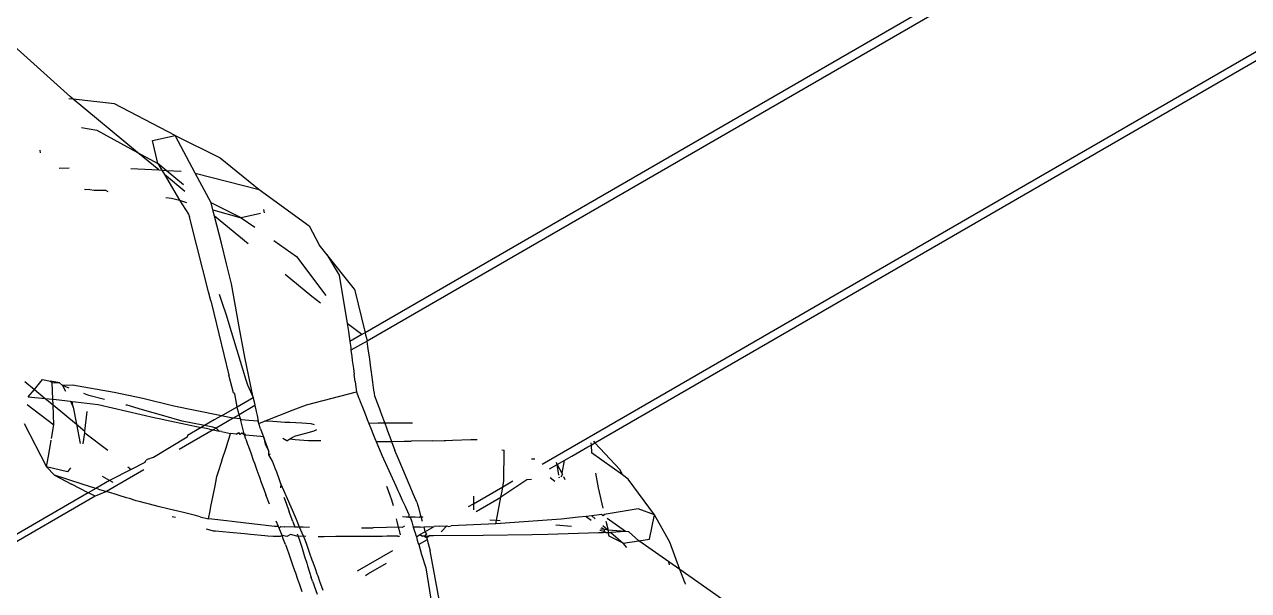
# Model space of a CAD drawing. Header units: inches. Extents: x 3324238 to 135265466, y -1036581 to 20094598.
# Drawn here: x 3354728.804 to 3354729.992, y -519089.694 to -519089.145 of the extents above; entities that cross this region are included whole.
import ezdxf

# ---------------------------------------------------------------- set-up
doc = ezdxf.new("R2010")
doc.units = ezdxf.units.IN
doc.header["$MEASUREMENT"] = 0

msp = doc.modelspace()

# ---------------------------------------------------------------- linework, layer by layer
for p, q in [((3354731.6832, -519087.9725, 0.0027), (3354729.135, -519089.444, 0.0027)), ((3354731.7073, -519087.9675, 0.0027), (3354729.137, -519089.4523, 0.0027)), ((3354729.3068, -519089.5713, 0.0027), (3354731.7642, -519088.1522, 0.0027)), ((3354729.3579, -519089.5507, 0.0027), (3354731.7669, -519088.1596, 0.0027)), ((3354728.8489, -519089.2154, 0.0027), (3354728.7907, -519089.1629, 0.0027)), ((3354728.8516, -519089.2176, 0.0027), (3354728.8474, -519089.2172, 0.0027)), ((3354728.8516, -519089.2176, 0.0027), (3354728.8489, -519089.2154, 0.0027)), ((3354728.8916, -519089.2221, 0.0027), (3354728.8516, -519089.2176, 0.0027)), ((3354728.9141, -519089.2693, 0.0027), (3354728.8516, -519089.2176, 0.0027)), ((3354728.9505, -519089.2526, 0.0027), (3354728.8916, -519089.2221, 0.0027)), ((3354728.8595, -519089.2451, 0.0027), (3354728.8744, -519089.2475, 0.0027)), ((3354728.8744, -519089.2475, 0.0027), (3354728.9141, -519089.2693, 0.0027)), ((3354728.9285, -519089.2576, 0.0027), (3354728.9505, -519089.2526, 0.0027)), ((3354728.9337, -519089.28, 0.0027), (3354728.9285, -519089.2576, 0.0027)), ((3354728.9505, -519089.2526, 0.0027), (3354728.9942, -519089.2743, 0.0027)), ((3354728.9701, -519089.2893, 0.0027), (3354728.9505, -519089.2526, 0.0027)), ((3354728.8199, -519089.2696, 0.0027), (3354728.8195, -519089.2671, 0.0027)), ((3354728.9141, -519089.2693, 0.0027), (3354728.9337, -519089.28, 0.0027)), ((3354728.9346, -519089.2862, 0.0027), (3354728.9141, -519089.2693, 0.0027)), ((3354728.8379, -519089.2844, 0.0027), (3354728.8476, -519089.2842, 0.0027)), ((3354728.9074, -519089.2846, 0.0027), (3354728.9346, -519089.2862, 0.0027)), ((3354728.9418, -519089.2866, 0.0027), (3354728.9337, -519089.28, 0.0027)), ((3354728.9337, -519089.28, 0.0027), (3354728.9375, -519089.2864, 0.0027)), ((3354728.9942, -519089.2743, 0.0027), (3354729.0322, -519089.3052, 0.0027)), ((3354728.9346, -519089.2862, 0.0027), (3354728.9375, -519089.2864, 0.0027)), ((3354728.9375, -519089.2864, 0.0027), (3354728.9418, -519089.2866, 0.0027)), ((3354728.9375, -519089.2864, 0.0027), (3354728.9401, -519089.2907, 0.0027)), ((3354728.9599, -519089.3071, 0.0027), (3354728.9401, -519089.2907, 0.0027)), ((3354728.9401, -519089.2907, 0.0027), (3354728.9548, -519089.3156, 0.0027)), ((3354728.9587, -519089.3005, 0.0027), (3354728.9418, -519089.2866, 0.0027)), ((3354728.9418, -519089.2866, 0.0027), (3354728.9565, -519089.2874, 0.0027)), ((3354728.9701, -519089.2893, 0.0027), (3354729.0322, -519089.3052, 0.0027)), ((3354728.9855, -519089.3179, 0.0027), (3354728.9701, -519089.2893, 0.0027)), ((3354728.8627, -519089.3049, 0.0027), (3354728.8678, -519089.3052, 0.0027)), ((3354728.8678, -519089.3052, 0.0027), (3354728.8635, -519089.3056, 0.0027)), ((3354728.8678, -519089.3052, 0.0027), (3354728.872, -519089.3057, 0.0027)), ((3354728.872, -519089.3057, 0.0027), (3354728.883, -519089.3057, 0.0027)), ((3354728.883, -519089.3057, 0.0027), (3354728.8851, -519089.307, 0.0027)), ((3354729.0322, -519089.3052, 0.0027), (3354729.0807, -519089.3403, 0.0027)), ((3354728.9415, -519089.3129, 0.0027), (3354728.9469, -519089.3134, 0.0027)), ((3354728.9469, -519089.3134, 0.0027), (3354728.9548, -519089.3156, 0.0027)), ((3354728.9548, -519089.3156, 0.0027), (3354728.9617, -519089.3176, 0.0027)), ((3354728.9548, -519089.3156, 0.0027), (3354728.9636, -519089.3289, 0.0027)), ((3354729.0147, -519089.3325, 0.0027), (3354728.9855, -519089.3179, 0.0027)), ((3354728.9872, -519089.3248, 0.0027), (3354728.9855, -519089.3179, 0.0027)), ((3354728.9636, -519089.3289, 0.0027), (3354728.9643, -519089.3317, 0.0027)), ((3354728.9715, -519089.3597, 0.0027), (3354728.9643, -519089.3317, 0.0027)), ((3354728.9872, -519089.3248, 0.0027), (3354729.0147, -519089.3325, 0.0027)), ((3354728.9888, -519089.3309, 0.0027), (3354728.9872, -519089.3248, 0.0027)), ((3354729.0213, -519089.3578, 0.0027), (3354728.9888, -519089.3309, 0.0027)), ((3354728.9954, -519089.3573, 0.0027), (3354728.9888, -519089.3309, 0.0027)), ((3354729.0334, -519089.3284, 0.0027), (3354729.0147, -519089.3325, 0.0027)), ((3354729.0147, -519089.3325, 0.0027), (3354729.0279, -519089.3417, 0.0027)), ((3354729.0364, -519089.3246, 0.0027), (3354729.037, -519089.3276, 0.0027)), ((3354729.0807, -519089.3403, 0.0027), (3354729.0903, -519089.3589, 0.0027)), ((3354729.0464, -519089.3547, 0.0027), (3354729.0682, -519089.37, 0.0027)), ((3354728.983, -519089.4043, 0.0027), (3354728.9715, -519089.3597, 0.0027)), ((3354729.0004, -519089.3772, 0.0027), (3354728.9954, -519089.3573, 0.0027)), ((3354729.0976, -519089.368, 0.0027), (3354729.0903, -519089.3589, 0.0027)), ((3354729.1246, -519089.4017, 0.0027), (3354729.0976, -519089.368, 0.0027)), ((3354729.0976, -519089.368, 0.0027), (3354729.1098, -519089.3881, 0.0027)), ((3354729.0052, -519089.3967, 0.0027), (3354729.0004, -519089.3772, 0.0027)), ((3354729.0682, -519089.37, 0.0027), (3354729.0967, -519089.4078, 0.0027)), ((3354729.0832, -519089.409, 0.0027), (3354729.0573, -519089.3875, 0.0027)), ((3354729.1098, -519089.3881, 0.0027), (3354729.1176, -519089.4351, 0.0027)), ((3354729.0108, -519089.4272, 0.0027), (3354729.0052, -519089.3967, 0.0027)), ((3354729.1246, -519089.4017, 0.0027), (3354729.135, -519089.444, 0.0027)), ((3354728.9853, -519089.4131, 0.0027), (3354728.983, -519089.4043, 0.0027)), ((3354728.9853, -519089.4131, 0.0027), (3354728.9881, -519089.4249, 0.0027)), ((3354728.9933, -519089.4065, 0.0027), (3354728.9963, -519089.4153, 0.0027)), ((3354728.9963, -519089.4153, 0.0027), (3354729.0001, -519089.4267, 0.0027)), ((3354729.0916, -519089.4154, 0.0027), (3354729.0832, -519089.409, 0.0027)), ((3354728.9881, -519089.4249, 0.0027), (3354729.0025, -519089.4852, 0.0027)), ((3354729.0001, -519089.4267, 0.0027), (3354729.0018, -519089.4323, 0.0027)), ((3354729.0128, -519089.4382, 0.0027), (3354729.0108, -519089.4272, 0.0027)), ((3354729.0018, -519089.4323, 0.0027), (3354729.0192, -519089.4898, 0.0027)), ((3354729.0181, -519089.4676, 0.0027), (3354729.0128, -519089.4382, 0.0027)), ((3354729.1317, -519089.4458, 0.0027), (3354729.1176, -519089.4351, 0.0027)), ((3354729.1176, -519089.4351, 0.0027), (3354729.1189, -519089.4429, 0.0027)), ((3354729.1189, -519089.4429, 0.0027), (3354729.1202, -519089.4525, 0.0027)), ((3354729.1317, -519089.4458, 0.0027), (3354729.1202, -519089.4525, 0.0027)), ((3354729.135, -519089.444, 0.0027), (3354729.1317, -519089.4458, 0.0027)), ((3354729.135, -519089.444, 0.0027), (3354729.1354, -519089.446, 0.0027)), ((3354729.1354, -519089.446, 0.0027), (3354729.1362, -519089.4493, 0.0027)), ((3354729.1362, -519089.4493, 0.0027), (3354729.137, -519089.4523, 0.0027)), ((3354729.1202, -519089.4525, 0.0027), (3354729.1204, -519089.4546, 0.0027)), ((3354729.1204, -519089.4546, 0.0027), (3354729.1209, -519089.4582, 0.0027)), ((3354729.1209, -519089.4582, 0.0027), (3354729.1212, -519089.4609, 0.0027)), ((3354729.137, -519089.4523, 0.0027), (3354729.1212, -519089.4609, 0.0027)), ((3354729.1212, -519089.4609, 0.0027), (3354729.1218, -519089.465, 0.0027)), ((3354729.1377, -519089.4575, 0.0027), (3354729.137, -519089.4523, 0.0027)), ((3354729.1383, -519089.4619, 0.0027), (3354729.1377, -519089.4575, 0.0027)), ((3354729.1391, -519089.4674, 0.0027), (3354729.1383, -519089.4619, 0.0027)), ((3354729.022, -519089.4863, 0.0027), (3354729.0181, -519089.4676, 0.0027)), ((3354729.1218, -519089.465, 0.0027), (3354729.122, -519089.4666, 0.0027)), ((3354729.122, -519089.4666, 0.0027), (3354729.1225, -519089.471, 0.0027)), ((3354729.1225, -519089.471, 0.0027), (3354729.1232, -519089.4766, 0.0027)), ((3354729.1394, -519089.4695, 0.0027), (3354729.1391, -519089.4674, 0.0027)), ((3354729.1402, -519089.4755, 0.0027), (3354729.1394, -519089.4695, 0.0027)), ((3354729.1411, -519089.4822, 0.0027), (3354729.1402, -519089.4755, 0.0027)), ((3354729.0071, -519089.5023, 0.0027), (3354729.0025, -519089.4852, 0.0027)), ((3354729.0263, -519089.5067, 0.0027), (3354729.022, -519089.4863, 0.0027)), ((3354729.1232, -519089.4766, 0.0027), (3354729.1235, -519089.4787, 0.0027)), ((3354729.1235, -519089.4787, 0.0027), (3354729.1243, -519089.4846, 0.0027)), ((3354729.1251, -519089.4914, 0.0027), (3354729.1243, -519089.4846, 0.0027)), ((3354729.1415, -519089.4848, 0.0027), (3354729.1411, -519089.4822, 0.0027)), ((3354729.1424, -519089.492, 0.0027), (3354729.1415, -519089.4848, 0.0027)), ((3354728.8047, -519089.4914, 0.0027), (3354728.8139, -519089.499, 0.0027)), ((3354728.808, -519089.506, 0.0027), (3354728.8139, -519089.499, 0.0027)), ((3354728.8139, -519089.499, 0.0027), (3354728.8218, -519089.4895, 0.0027)), ((3354728.8139, -519089.499, 0.0027), (3354728.8245, -519089.5077, 0.0027)), ((3354728.8218, -519089.4895, 0.0027), (3354728.8295, -519089.4909, 0.0027)), ((3354728.8384, -519089.4925, 0.0027), (3354728.8295, -519089.4909, 0.0027)), ((3354728.8295, -519089.4909, 0.0027), (3354728.8313, -519089.4924, 0.0027)), ((3354728.8313, -519089.4924, 0.0027), (3354728.8384, -519089.4925, 0.0027)), ((3354728.8319, -519089.5085, 0.0027), (3354728.8313, -519089.4924, 0.0027)), ((3354728.8413, -519089.4951, 0.0027), (3354728.8384, -519089.4925, 0.0027)), ((3354728.8509, -519089.4948, 0.0027), (3354728.8413, -519089.4951, 0.0027)), ((3354728.8413, -519089.4951, 0.0027), (3354728.8442, -519089.5007, 0.0027)), ((3354728.8476, -519089.4976, 0.0027), (3354728.8413, -519089.4951, 0.0027)), ((3354728.8915, -519089.5019, 0.0027), (3354728.8509, -519089.4948, 0.0027)), ((3354729.0192, -519089.4898, 0.0027), (3354729.0206, -519089.4945, 0.0027)), ((3354729.0206, -519089.4945, 0.0027), (3354729.0263, -519089.5067, 0.0027)), ((3354729.1251, -519089.4914, 0.0027), (3354729.1255, -519089.4941, 0.0027)), ((3354729.1255, -519089.4941, 0.0027), (3354729.1264, -519089.5013, 0.0027)), ((3354729.1435, -519089.4997, 0.0027), (3354729.1424, -519089.492, 0.0027)), ((3354728.808, -519089.506, 0.0027), (3354728.8245, -519089.5077, 0.0027)), ((3354728.8245, -519089.5077, 0.0027), (3354728.8321, -519089.514, 0.0027)), ((3354728.8245, -519089.5077, 0.0027), (3354728.8319, -519089.5085, 0.0027)), ((3354728.8319, -519089.5085, 0.0027), (3354728.8349, -519089.5088, 0.0027)), ((3354728.8321, -519089.514, 0.0027), (3354728.8319, -519089.5085, 0.0027)), ((3354728.8349, -519089.5088, 0.0027), (3354728.8489, -519089.5104, 0.0027)), ((3354728.8489, -519089.5104, 0.0027), (3354728.8517, -519089.5163, 0.0027)), ((3354728.8489, -519089.5104, 0.0027), (3354728.8507, -519089.5106, 0.0027)), ((3354728.8517, -519089.5163, 0.0027), (3354728.8507, -519089.5106, 0.0027)), ((3354728.8507, -519089.5106, 0.0027), (3354728.8537, -519089.511, 0.0027)), ((3354728.8537, -519089.511, 0.0027), (3354728.8759, -519089.5135, 0.0027)), ((3354728.8666, -519089.5048, 0.0027), (3354728.8618, -519089.503, 0.0027)), ((3354728.8821, -519089.5088, 0.0027), (3354728.8666, -519089.5048, 0.0027)), ((3354728.9193, -519089.5079, 0.0027), (3354728.8915, -519089.5019, 0.0027)), ((3354728.9493, -519089.5153, 0.0027), (3354728.9193, -519089.5079, 0.0027)), ((3354729.0084, -519089.5034, 0.0027), (3354729.0071, -519089.5023, 0.0027)), ((3354729.0107, -519089.5157, 0.0027), (3354729.0084, -519089.5034, 0.0027)), ((3354729.0107, -519089.5157, 0.0027), (3354729.0263, -519089.5067, 0.0027)), ((3354729.0263, -519089.5067, 0.0027), (3354729.0267, -519089.5087, 0.0027)), ((3354729.0267, -519089.5087, 0.0027), (3354729.0274, -519089.5122, 0.0027)), ((3354729.0781, -519089.5138, 0.0027), (3354729.1264, -519089.5013, 0.0027)), ((3354729.1264, -519089.5013, 0.0027), (3354729.1284, -519089.5067, 0.0027)), ((3354729.1284, -519089.5067, 0.0027), (3354729.129, -519089.5081, 0.0027)), ((3354729.129, -519089.5081, 0.0027), (3354729.13, -519089.5108, 0.0027)), ((3354729.13, -519089.5108, 0.0027), (3354729.1329, -519089.5179, 0.0027)), ((3354729.1439, -519089.5027, 0.0027), (3354729.1435, -519089.4997, 0.0027)), ((3354729.1444, -519089.5059, 0.0027), (3354729.1439, -519089.5027, 0.0027)), ((3354729.1444, -519089.5059, 0.0027), (3354729.146, -519089.5103, 0.0027)), ((3354729.146, -519089.5103, 0.0027), (3354729.1488, -519089.5177, 0.0027)), ((3354728.8068, -519089.5136, 0.0027), (3354728.8328, -519089.5334, 0.0027)), ((3354728.8328, -519089.5334, 0.0027), (3354728.8321, -519089.514, 0.0027)), ((3354728.8321, -519089.514, 0.0027), (3354728.8548, -519089.5328, 0.0027)), ((3354728.8517, -519089.5163, 0.0027), (3354728.8548, -519089.5328, 0.0027)), ((3354728.8517, -519089.5163, 0.0027), (3354728.8548, -519089.5328, 0.0027)), ((3354728.863, -519089.5395, 0.0027), (3354728.8652, -519089.5205, 0.0027)), ((3354728.8759, -519089.5135, 0.0027), (3354728.9316, -519089.5265, 0.0027)), ((3354728.9039, -519089.5144, 0.0027), (3354728.9027, -519089.5141, 0.0027)), ((3354728.919, -519089.5187, 0.0027), (3354728.9039, -519089.5144, 0.0027)), ((3354728.9394, -519089.5245, 0.0027), (3354728.919, -519089.5187, 0.0027)), ((3354728.9922, -519089.5239, 0.0027), (3354728.9493, -519089.5153, 0.0027)), ((3354728.9955, -519089.5245, 0.0027), (3354729.0107, -519089.5157, 0.0027)), ((3354729.0112, -519089.5177, 0.0027), (3354729.0107, -519089.5157, 0.0027)), ((3354729.0121, -519089.5211, 0.0027), (3354729.0112, -519089.5177, 0.0027)), ((3354729.0127, -519089.5235, 0.0027), (3354729.0121, -519089.5211, 0.0027)), ((3354729.028, -519089.5147, 0.0027), (3354729.0127, -519089.5235, 0.0027)), ((3354729.0274, -519089.5122, 0.0027), (3354729.028, -519089.5147, 0.0027)), ((3354729.028, -519089.5147, 0.0027), (3354729.0288, -519089.5188, 0.0027)), ((3354729.0288, -519089.5188, 0.0027), (3354729.0292, -519089.5204, 0.0027)), ((3354729.0292, -519089.5204, 0.0027), (3354729.03, -519089.5244, 0.0027)), ((3354729.0371, -519089.5297, 0.0027), (3354729.065, -519089.5189, 0.0027)), ((3354729.065, -519089.5189, 0.0027), (3354729.0781, -519089.5138, 0.0027)), ((3354729.1329, -519089.5179, 0.0027), (3354729.1358, -519089.5252, 0.0027)), ((3354729.1488, -519089.5177, 0.0027), (3354729.1499, -519089.5206, 0.0027)), ((3354729.1499, -519089.5206, 0.0027), (3354729.1528, -519089.5285, 0.0027)), ((3354728.8039, -519089.5319, 0.0027), (3354728.8257, -519089.5741, 0.0027)), ((3354728.8305, -519089.5466, 0.0027), (3354728.8328, -519089.5334, 0.0027)), ((3354728.8548, -519089.5328, 0.0027), (3354728.8582, -519089.5513, 0.0027)), ((3354728.8548, -519089.5328, 0.0027), (3354728.863, -519089.5395, 0.0027)), ((3354728.9316, -519089.5265, 0.0027), (3354728.9351, -519089.5273, 0.0027)), ((3354728.9351, -519089.5273, 0.0027), (3354728.9453, -519089.5294, 0.0027)), ((3354728.9573, -519089.5296, 0.0027), (3354728.9394, -519089.5245, 0.0027)), ((3354728.9453, -519089.5294, 0.0027), (3354728.9759, -519089.5358, 0.0027)), ((3354728.979, -519089.534, 0.0027), (3354728.9573, -519089.5296, 0.0027)), ((3354728.979, -519089.534, 0.0027), (3354728.9759, -519089.5358, 0.0027)), ((3354728.9885, -519089.5286, 0.0027), (3354728.979, -519089.534, 0.0027)), ((3354728.987, -519089.5357, 0.0027), (3354728.979, -519089.534, 0.0027)), ((3354728.9955, -519089.5245, 0.0027), (3354728.9885, -519089.5286, 0.0027)), ((3354729.007, -519089.5268, 0.0027), (3354728.9905, -519089.5364, 0.0027)), ((3354728.9955, -519089.5245, 0.0027), (3354728.9922, -519089.5239, 0.0027)), ((3354728.9984, -519089.5251, 0.0027), (3354728.9955, -519089.5245, 0.0027)), ((3354729.0034, -519089.5261, 0.0027), (3354728.9984, -519089.5251, 0.0027)), ((3354729.007, -519089.5268, 0.0027), (3354729.0034, -519089.5261, 0.0027)), ((3354729.0127, -519089.5235, 0.0027), (3354729.007, -519089.5268, 0.0027)), ((3354729.0138, -519089.5275, 0.0027), (3354729.007, -519089.5268, 0.0027)), ((3354729.0138, -519089.5275, 0.0027), (3354729.0127, -519089.5235, 0.0027)), ((3354729.015, -519089.5285, 0.0027), (3354729.0138, -519089.5275, 0.0027)), ((3354729.0142, -519089.529, 0.0027), (3354729.0138, -519089.5275, 0.0027)), ((3354729.0153, -519089.533, 0.0027), (3354729.0142, -519089.529, 0.0027)), ((3354729.0219, -519089.5291, 0.0027), (3354729.015, -519089.5285, 0.0027)), ((3354729.0167, -519089.5383, 0.0027), (3354729.0153, -519089.533, 0.0027)), ((3354729.0312, -519089.5299, 0.0027), (3354729.0219, -519089.5291, 0.0027)), ((3354729.03, -519089.5244, 0.0027), (3354729.0312, -519089.5299, 0.0027)), ((3354729.0316, -519089.5319, 0.0027), (3354729.0312, -519089.5299, 0.0027)), ((3354729.0316, -519089.5319, 0.0027), (3354729.0371, -519089.5297, 0.0027)), ((3354729.0335, -519089.5371, 0.0027), (3354729.0316, -519089.5319, 0.0027)), ((3354729.0454, -519089.5302, 0.0027), (3354729.0371, -519089.5297, 0.0027)), ((3354729.0571, -519089.5309, 0.0027), (3354729.0454, -519089.5302, 0.0027)), ((3354729.0617, -519089.5312, 0.0027), (3354729.0571, -519089.5309, 0.0027)), ((3354729.0734, -519089.5318, 0.0027), (3354729.0617, -519089.5312, 0.0027)), ((3354729.0825, -519089.5324, 0.0027), (3354729.0734, -519089.5318, 0.0027)), ((3354729.0858, -519089.5332, 0.0027), (3354729.0825, -519089.5324, 0.0027)), ((3354729.1358, -519089.5252, 0.0027), (3354729.137, -519089.5281, 0.0027)), ((3354729.137, -519089.5281, 0.0027), (3354729.1385, -519089.5319, 0.0027)), ((3354729.1471, -519089.5318, 0.0027), (3354729.1385, -519089.5319, 0.0027)), ((3354729.1385, -519089.5319, 0.0027), (3354729.1401, -519089.5358, 0.0027)), ((3354729.1482, -519089.5318, 0.0027), (3354729.1471, -519089.5318, 0.0027)), ((3354729.154, -519089.5317, 0.0027), (3354729.1482, -519089.5318, 0.0027)), ((3354729.1528, -519089.5285, 0.0027), (3354729.154, -519089.5317, 0.0027)), ((3354729.1635, -519089.5317, 0.0027), (3354729.154, -519089.5317, 0.0027)), ((3354729.154, -519089.5317, 0.0027), (3354729.1557, -519089.5362, 0.0027)), ((3354729.1699, -519089.5316, 0.0027), (3354729.1635, -519089.5317, 0.0027)), ((3354729.1809, -519089.5316, 0.0027), (3354729.1699, -519089.5316, 0.0027)), ((3354728.8614, -519089.5518, 0.0027), (3354728.8628, -519089.5412, 0.0027)), ((3354728.8628, -519089.5412, 0.0027), (3354728.863, -519089.5395, 0.0027)), ((3354728.8628, -519089.5412, 0.0027), (3354728.8853, -519089.5579, 0.0027)), ((3354728.9621, -519089.5452, 0.0027), (3354728.9294, -519089.5649, 0.0027)), ((3354728.9874, -519089.5382, 0.0027), (3354728.9544, -519089.5572, 0.0027)), ((3354728.9625, -519089.5436, 0.0027), (3354728.9621, -519089.5452, 0.0027)), ((3354728.9759, -519089.5358, 0.0027), (3354728.9625, -519089.5436, 0.0027)), ((3354728.9839, -519089.5374, 0.0027), (3354728.9759, -519089.5358, 0.0027)), ((3354728.9839, -519089.5374, 0.0027), (3354728.9874, -519089.5382, 0.0027)), ((3354728.9905, -519089.5364, 0.0027), (3354728.987, -519089.5357, 0.0027)), ((3354728.9905, -519089.5364, 0.0027), (3354728.9874, -519089.5382, 0.0027)), ((3354728.9874, -519089.5382, 0.0027), (3354728.9933, -519089.5394, 0.0027)), ((3354728.9933, -519089.5394, 0.0027), (3354728.9905, -519089.5364, 0.0027)), ((3354728.9955, -519089.5399, 0.0027), (3354728.9933, -519089.5394, 0.0027)), ((3354728.9955, -519089.5399, 0.0027), (3354729.0012, -519089.5411, 0.0027)), ((3354729.0012, -519089.5411, 0.0027), (3354729.0043, -519089.5417, 0.0027)), ((3354729.0019, -519089.5493, 0.0027), (3354729.0029, -519089.5463, 0.0027)), ((3354729.0029, -519089.5463, 0.0027), (3354729.0043, -519089.5417, 0.0027)), ((3354729.0099, -519089.5422, 0.0027), (3354729.0043, -519089.5417, 0.0027)), ((3354729.0099, -519089.5422, 0.0027), (3354729.0124, -519089.5408, 0.0027)), ((3354729.0135, -519089.5426, 0.0027), (3354729.0124, -519089.5408, 0.0027)), ((3354729.0154, -519089.5415, 0.0027), (3354729.0135, -519089.5426, 0.0027)), ((3354729.0179, -519089.543, 0.0027), (3354729.0154, -519089.5415, 0.0027)), ((3354729.0176, -519089.5419, 0.0027), (3354729.0167, -519089.5383, 0.0027)), ((3354729.0179, -519089.543, 0.0027), (3354729.0176, -519089.5419, 0.0027)), ((3354729.0189, -519089.5422, 0.0027), (3354729.0179, -519089.543, 0.0027)), ((3354729.0179, -519089.543, 0.0027), (3354729.0225, -519089.5434, 0.0027)), ((3354729.0191, -519089.5472, 0.0027), (3354729.0179, -519089.543, 0.0027)), ((3354729.0225, -519089.5434, 0.0027), (3354729.0338, -519089.5444, 0.0027)), ((3354729.0335, -519089.5371, 0.0027), (3354729.0358, -519089.5433, 0.0027)), ((3354729.0338, -519089.5444, 0.0027), (3354729.0363, -519089.5447, 0.0027)), ((3354729.0358, -519089.5433, 0.0027), (3354729.0363, -519089.5447, 0.0027)), ((3354729.0363, -519089.5447, 0.0027), (3354729.0367, -519089.5457, 0.0027)), ((3354729.0367, -519089.5457, 0.0027), (3354729.0379, -519089.5522, 0.0027)), ((3354729.0389, -519089.5518, 0.0027), (3354729.0367, -519089.5457, 0.0027)), ((3354729.0589, -519089.5488, 0.0027), (3354729.0551, -519089.5464, 0.0027)), ((3354729.0619, -519089.547, 0.0027), (3354729.0661, -519089.5446, 0.0027)), ((3354729.0769, -519089.5417, 0.0027), (3354729.0661, -519089.5446, 0.0027)), ((3354729.0853, -519089.5394, 0.0027), (3354729.0769, -519089.5417, 0.0027)), ((3354729.0878, -519089.5383, 0.0027), (3354729.0853, -519089.5394, 0.0027)), ((3354729.1401, -519089.5358, 0.0027), (3354729.1432, -519089.5434, 0.0027)), ((3354729.1432, -519089.5434, 0.0027), (3354729.1444, -519089.5465, 0.0027)), ((3354729.1444, -519089.5465, 0.0027), (3354729.1457, -519089.5496, 0.0027)), ((3354729.1557, -519089.5362, 0.0027), (3354729.1568, -519089.5392, 0.0027)), ((3354729.1568, -519089.5392, 0.0027), (3354729.1598, -519089.5474, 0.0027)), ((3354728.8282, -519089.56, 0.0027), (3354728.8302, -519089.5483, 0.0027)), ((3354728.9966, -519089.566, 0.0027), (3354728.9996, -519089.5566, 0.0027)), ((3354728.9996, -519089.5566, 0.0027), (3354729.0019, -519089.5493, 0.0027)), ((3354729.0191, -519089.5472, 0.0027), (3354729.0208, -519089.552, 0.0027)), ((3354729.0208, -519089.552, 0.0027), (3354729.0217, -519089.5544, 0.0027)), ((3354729.0217, -519089.5544, 0.0027), (3354729.0239, -519089.5605, 0.0027)), ((3354729.0389, -519089.5518, 0.0027), (3354729.0379, -519089.5522, 0.0027)), ((3354729.0379, -519089.5522, 0.0027), (3354729.0416, -519089.5588, 0.0027)), ((3354729.0416, -519089.5588, 0.0027), (3354729.0389, -519089.5518, 0.0027)), ((3354729.0589, -519089.5488, 0.0027), (3354729.0619, -519089.547, 0.0027)), ((3354729.0619, -519089.547, 0.0027), (3354729.0669, -519089.5475, 0.0027)), ((3354729.0669, -519089.5475, 0.0027), (3354729.0753, -519089.5483, 0.0027)), ((3354729.0753, -519089.5483, 0.0027), (3354729.0801, -519089.5484, 0.0027)), ((3354729.0801, -519089.5484, 0.0027), (3354729.0918, -519089.5486, 0.0027)), ((3354729.1457, -519089.5496, 0.0027), (3354729.1562, -519089.5495, 0.0027)), ((3354729.1457, -519089.5496, 0.0027), (3354729.151, -519089.5628, 0.0027)), ((3354729.1562, -519089.5495, 0.0027), (3354729.1606, -519089.5494, 0.0027)), ((3354729.1598, -519089.5474, 0.0027), (3354729.1606, -519089.5494, 0.0027)), ((3354729.1606, -519089.5494, 0.0027), (3354729.1729, -519089.5492, 0.0027)), ((3354729.1606, -519089.5494, 0.0027), (3354729.1639, -519089.5581, 0.0027)), ((3354729.167, -519089.5656, 0.0027), (3354729.1639, -519089.5581, 0.0027)), ((3354729.1729, -519089.5492, 0.0027), (3354729.1795, -519089.5491, 0.0027)), ((3354729.2005, -519089.5487, 0.0027), (3354729.1795, -519089.5491, 0.0027)), ((3354729.2005, -519089.5487, 0.0027), (3354729.2116, -519089.5486, 0.0027)), ((3354729.2116, -519089.5486, 0.0027), (3354729.2131, -519089.5485, 0.0027)), ((3354729.2131, -519089.5485, 0.0027), (3354729.2196, -519089.5483, 0.0027)), ((3354729.2196, -519089.5483, 0.0027), (3354729.2375, -519089.5476, 0.0027)), ((3354729.2375, -519089.5476, 0.0027), (3354729.2438, -519089.5474, 0.0027)), ((3354729.2677, -519089.5576, 0.0027), (3354729.2698, -519089.5579, 0.0027)), ((3354729.2696, -519089.588, 0.0027), (3354729.2698, -519089.5579, 0.0027)), ((3354729.3356, -519089.5636, 0.0027), (3354729.3512, -519089.5546, 0.0027)), ((3354729.3512, -519089.5546, 0.0027), (3354729.3542, -519089.5529, 0.0027)), ((3354729.3541, -519089.5507, 0.0027), (3354729.3542, -519089.5529, 0.0027)), ((3354729.3542, -519089.5529, 0.0027), (3354729.3579, -519089.5507, 0.0027)), ((3354729.3542, -519089.5529, 0.0027), (3354729.3545, -519089.5604, 0.0027)), ((3354729.3565, -519089.5493, 0.0027), (3354729.3579, -519089.5507, 0.0027)), ((3354729.3579, -519089.5507, 0.0027), (3354729.3824, -519089.5768, 0.0027)), ((3354728.8257, -519089.5741, 0.0027), (3354728.8282, -519089.56, 0.0027)), ((3354728.9211, -519089.5697, 0.0027), (3354728.9078, -519089.5765, 0.0027)), ((3354728.9211, -519089.5697, 0.0027), (3354728.9225, -519089.5676, 0.0027)), ((3354728.9246, -519089.5664, 0.0027), (3354728.9225, -519089.5676, 0.0027)), ((3354728.9246, -519089.5664, 0.0027), (3354728.926, -519089.566, 0.0027)), ((3354728.9294, -519089.5649, 0.0027), (3354728.926, -519089.566, 0.0027)), ((3354728.9926, -519089.5785, 0.0027), (3354728.9955, -519089.5696, 0.0027)), ((3354728.9955, -519089.5696, 0.0027), (3354728.9966, -519089.566, 0.0027)), ((3354729.0239, -519089.5605, 0.0027), (3354729.0264, -519089.5676, 0.0027)), ((3354729.0264, -519089.5676, 0.0027), (3354729.0274, -519089.5704, 0.0027)), ((3354729.0274, -519089.5704, 0.0027), (3354729.0299, -519089.5773, 0.0027)), ((3354729.0414, -519089.5623, 0.0027), (3354729.0416, -519089.5588, 0.0027)), ((3354729.0426, -519089.5616, 0.0027), (3354729.0414, -519089.5623, 0.0027)), ((3354729.0451, -519089.5685, 0.0027), (3354729.0414, -519089.5623, 0.0027)), ((3354729.048, -519089.5762, 0.0027), (3354729.0451, -519089.5685, 0.0027)), ((3354729.151, -519089.5628, 0.0027), (3354729.1647, -519089.5926, 0.0027)), ((3354729.1788, -519089.5932, 0.0027), (3354729.167, -519089.5656, 0.0027)), ((3354729.2964, -519089.5664, 0.0027), (3354729.2995, -519089.5664, 0.0027)), ((3354729.3212, -519089.5719, 0.0027), (3354729.3208, -519089.5699, 0.0027)), ((3354729.3212, -519089.5719, 0.0027), (3354729.3281, -519089.5679, 0.0027)), ((3354729.3281, -519089.5679, 0.0027), (3354729.3259, -519089.5802, 0.0027)), ((3354729.3281, -519089.5679, 0.0027), (3354729.3356, -519089.5636, 0.0027)), ((3354729.3847, -519089.5819, 0.0027), (3354729.3545, -519089.5604, 0.0027)), ((3354728.846, -519089.5789, 0.0027), (3354728.8257, -519089.5741, 0.0027)), ((3354728.8334, -519089.582, 0.0027), (3354728.8257, -519089.5741, 0.0027)), ((3354728.8604, -519089.5908, 0.0027), (3354728.8334, -519089.582, 0.0027)), ((3354728.8334, -519089.582, 0.0027), (3354728.8499, -519089.5908, 0.0027)), ((3354728.8491, -519089.575, 0.0027), (3354728.846, -519089.5789, 0.0027)), ((3354728.92, -519089.5771, 0.0027), (3354728.8838, -519089.598, 0.0027)), ((3354728.9078, -519089.5765, 0.0027), (3354728.8869, -519089.5872, 0.0027)), ((3354728.9046, -519089.5739, 0.0027), (3354728.9078, -519089.5765, 0.0027)), ((3354728.9911, -519089.5833, 0.0027), (3354728.9926, -519089.5785, 0.0027)), ((3354729.0299, -519089.5773, 0.0027), (3354729.0328, -519089.5851, 0.0027)), ((3354729.0491, -519089.5792, 0.0027), (3354729.048, -519089.5762, 0.0027)), ((3354729.0519, -519089.5867, 0.0027), (3354729.0491, -519089.5792, 0.0027)), ((3354729.314, -519089.5761, 0.0027), (3354729.3212, -519089.5719, 0.0027)), ((3354729.323, -519089.5822, 0.0027), (3354729.3212, -519089.5719, 0.0027)), ((3354729.3212, -519089.5719, 0.0027), (3354729.3259, -519089.5802, 0.0027)), ((3354729.3253, -519089.5838, 0.0027), (3354729.3265, -519089.5814, 0.0027)), ((3354729.3259, -519089.5802, 0.0027), (3354729.3265, -519089.5814, 0.0027)), ((3354729.3584, -519089.5801, 0.0027), (3354729.3612, -519089.5945, 0.0027)), ((3354729.3847, -519089.5819, 0.0027), (3354729.3824, -519089.5768, 0.0027)), ((3354729.3903, -519089.5859, 0.0027), (3354729.3847, -519089.5819, 0.0027)), ((3354728.8662, -519089.5992, 0.0027), (3354728.8499, -519089.5908, 0.0027)), ((3354728.8737, -519089.5949, 0.0027), (3354728.8604, -519089.5908, 0.0027)), ((3354728.8869, -519089.5872, 0.0027), (3354728.8737, -519089.5949, 0.0027)), ((3354728.8869, -519089.5872, 0.0027), (3354728.88, -519089.5833, 0.0027)), ((3354728.8903, -519089.5891, 0.0027), (3354728.8869, -519089.5872, 0.0027)), ((3354728.9874, -519089.6019, 0.0027), (3354728.9893, -519089.5926, 0.0027)), ((3354728.9893, -519089.5926, 0.0027), (3354728.99, -519089.5888, 0.0027)), ((3354728.99, -519089.5888, 0.0027), (3354728.9911, -519089.5833, 0.0027)), ((3354729.0328, -519089.5851, 0.0027), (3354729.0338, -519089.5881, 0.0027)), ((3354729.0338, -519089.5881, 0.0027), (3354729.0366, -519089.5956, 0.0027)), ((3354729.0532, -519089.5904, 0.0027), (3354729.0519, -519089.5867, 0.0027)), ((3354729.0532, -519089.5904, 0.0027), (3354729.0528, -519089.5943, 0.0027)), ((3354729.0548, -519089.594, 0.0027), (3354729.0532, -519089.5904, 0.0027)), ((3354729.0574, -519089.6, 0.0027), (3354729.0548, -519089.594, 0.0027)), ((3354729.1556, -519089.5927, 0.0027), (3354729.1563, -519089.5945, 0.0027)), ((3354729.1647, -519089.5926, 0.0027), (3354729.1666, -519089.5969, 0.0027)), ((3354729.1817, -519089.6001, 0.0027), (3354729.1788, -519089.5932, 0.0027)), ((3354729.2401, -519089.6098, 0.0027), (3354729.2686, -519089.5933, 0.0027)), ((3354729.292, -519089.5865, 0.0027), (3354729.2667, -519089.6034, 0.0027)), ((3354729.2678, -519089.5976, 0.0027), (3354729.2686, -519089.5933, 0.0027)), ((3354729.2686, -519089.5933, 0.0027), (3354729.2784, -519089.5877, 0.0027)), ((3354729.2686, -519089.5933, 0.0027), (3354729.2696, -519089.588, 0.0027)), ((3354729.2965, -519089.5862, 0.0027), (3354729.292, -519089.5865, 0.0027)), ((3354729.3192, -519089.5882, 0.0027), (3354729.3145, -519089.5847, 0.0027)), ((3354729.3235, -519089.5851, 0.0027), (3354729.3233, -519089.5839, 0.0027)), ((3354729.3275, -519089.5835, 0.0027), (3354729.3288, -519089.5864, 0.0027)), ((3354729.4159, -519089.6205, 0.0027), (3354729.3903, -519089.5859, 0.0027)), ((3354728.8662, -519089.5992, 0.0027), (3354726.8405, -519090.7689, 0.0027)), ((3354728.8729, -519089.6026, 0.0027), (3354726.8476, -519090.7738, 0.0027)), ((3354728.8737, -519089.5949, 0.0027), (3354728.8662, -519089.5992, 0.0027)), ((3354728.8683, -519089.6002, 0.0027), (3354728.8662, -519089.5992, 0.0027)), ((3354728.8729, -519089.6026, 0.0027), (3354728.8683, -519089.6002, 0.0027)), ((3354728.8838, -519089.598, 0.0027), (3354728.8729, -519089.6026, 0.0027)), ((3354728.8762, -519089.5957, 0.0027), (3354728.8737, -519089.5949, 0.0027)), ((3354728.8762, -519089.5957, 0.0027), (3354728.8838, -519089.598, 0.0027)), ((3354728.8892, -519089.5997, 0.0027), (3354728.8838, -519089.598, 0.0027)), ((3354728.8913, -519089.6003, 0.0027), (3354728.8892, -519089.5997, 0.0027)), ((3354728.8961, -519089.6018, 0.0027), (3354728.8913, -519089.6003, 0.0027)), ((3354728.9033, -519089.604, 0.0027), (3354728.8961, -519089.6018, 0.0027)), ((3354728.9061, -519089.6049, 0.0027), (3354728.9033, -519089.604, 0.0027)), ((3354728.9126, -519089.6069, 0.0027), (3354728.9061, -519089.6049, 0.0027)), ((3354728.9853, -519089.6126, 0.0027), (3354728.9874, -519089.6019, 0.0027)), ((3354729.0366, -519089.5956, 0.0027), (3354729.0385, -519089.6011, 0.0027)), ((3354729.0422, -519089.6102, 0.0027), (3354729.0385, -519089.6011, 0.0027)), ((3354729.0561, -519089.6036, 0.0027), (3354729.0572, -519089.6066, 0.0027)), ((3354729.0596, -519089.6052, 0.0027), (3354729.0574, -519089.6, 0.0027)), ((3354729.063, -519089.613, 0.0027), (3354729.0596, -519089.6052, 0.0027)), ((3354729.1563, -519089.5945, 0.0027), (3354729.1588, -519089.6014, 0.0027)), ((3354729.1588, -519089.6014, 0.0027), (3354729.1604, -519089.6059, 0.0027)), ((3354729.1604, -519089.6059, 0.0027), (3354729.1623, -519089.6114, 0.0027)), ((3354729.1666, -519089.5969, 0.0027), (3354729.1679, -519089.5995, 0.0027)), ((3354729.1679, -519089.5995, 0.0027), (3354729.171, -519089.6063, 0.0027)), ((3354729.1842, -519089.606, 0.0027), (3354729.1817, -519089.6001, 0.0027)), ((3354729.1852, -519089.6082, 0.0027), (3354729.1842, -519089.606, 0.0027)), ((3354729.2402, -519089.6051, 0.0027), (3354729.2401, -519089.6098, 0.0027)), ((3354729.2402, -519089.6026, 0.0027), (3354729.2402, -519089.6051, 0.0027)), ((3354729.2426, -519089.6173, 0.0027), (3354729.2667, -519089.6034, 0.0027)), ((3354729.2625, -519089.6261, 0.0027), (3354729.2667, -519089.6034, 0.0027)), ((3354729.2667, -519089.6034, 0.0027), (3354729.2678, -519089.5976, 0.0027)), ((3354729.3612, -519089.5945, 0.0027), (3354729.3656, -519089.6141, 0.0027)), ((3354728.9155, -519089.6078, 0.0027), (3354728.9126, -519089.6069, 0.0027)), ((3354728.9218, -519089.6094, 0.0027), (3354728.9155, -519089.6078, 0.0027)), ((3354728.9255, -519089.6103, 0.0027), (3354728.9218, -519089.6094, 0.0027)), ((3354728.934, -519089.6124, 0.0027), (3354728.9255, -519089.6103, 0.0027)), ((3354728.9448, -519089.615, 0.0027), (3354728.934, -519089.6124, 0.0027)), ((3354728.949, -519089.616, 0.0027), (3354728.9448, -519089.615, 0.0027)), ((3354728.9587, -519089.6184, 0.0027), (3354728.949, -519089.616, 0.0027)), ((3354728.983, -519089.6244, 0.0027), (3354728.9845, -519089.6168, 0.0027)), ((3354728.9845, -519089.6168, 0.0027), (3354728.9853, -519089.6126, 0.0027)), ((3354729.0572, -519089.6066, 0.0027), (3354729.0602, -519089.6147, 0.0027)), ((3354729.0602, -519089.6147, 0.0027), (3354729.0613, -519089.6178, 0.0027)), ((3354729.0648, -519089.6272, 0.0027), (3354729.0613, -519089.6178, 0.0027)), ((3354729.0643, -519089.6161, 0.0027), (3354729.063, -519089.613, 0.0027)), ((3354729.0682, -519089.6252, 0.0027), (3354729.0643, -519089.6161, 0.0027)), ((3354729.171, -519089.6063, 0.0027), (3354729.1737, -519089.6121, 0.0027)), ((3354729.1737, -519089.6121, 0.0027), (3354729.1747, -519089.6145, 0.0027)), ((3354729.1747, -519089.6145, 0.0027), (3354729.1775, -519089.6204, 0.0027)), ((3354729.1852, -519089.6082, 0.0027), (3354729.187, -519089.6149, 0.0027)), ((3354729.187, -519089.6149, 0.0027), (3354729.1884, -519089.6201, 0.0027)), ((3354729.2352, -519089.6126, 0.0027), (3354729.2401, -519089.6098, 0.0027)), ((3354729.2401, -519089.6098, 0.0027), (3354729.2401, -519089.6136, 0.0027)), ((3354729.2401, -519089.6136, 0.0027), (3354729.2401, -519089.6157, 0.0027)), ((3354729.3998, -519089.6146, 0.0027), (3354729.3728, -519089.6194, 0.0027)), ((3354729.4159, -519089.6205, 0.0027), (3354729.3998, -519089.6146, 0.0027)), ((3354728.9477, -519089.6221, 0.0027), (3354728.9509, -519089.623, 0.0027)), ((3354728.9704, -519089.6213, 0.0027), (3354728.9587, -519089.6184, 0.0027)), ((3354728.9749, -519089.6224, 0.0027), (3354728.9704, -519089.6213, 0.0027)), ((3354728.9749, -519089.6224, 0.0027), (3354728.983, -519089.6244, 0.0027)), ((3354728.9861, -519089.6248, 0.0027), (3354728.983, -519089.6244, 0.0027)), ((3354729.0003, -519089.6264, 0.0027), (3354728.9861, -519089.6248, 0.0027)), ((3354729.0059, -519089.6271, 0.0027), (3354729.0003, -519089.6264, 0.0027)), ((3354729.0191, -519089.6286, 0.0027), (3354729.0059, -519089.6271, 0.0027)), ((3354729.0333, -519089.6303, 0.0027), (3354729.0191, -519089.6286, 0.0027)), ((3354729.0508, -519089.632, 0.0027), (3354729.0487, -519089.6266, 0.0027)), ((3354729.0648, -519089.6272, 0.0027), (3354729.0666, -519089.6324, 0.0027)), ((3354729.0713, -519089.6325, 0.0027), (3354729.0682, -519089.6252, 0.0027)), ((3354729.1651, -519089.6243, 0.0027), (3354729.1658, -519089.6272, 0.0027)), ((3354729.1658, -519089.6272, 0.0027), (3354729.1671, -519089.6325, 0.0027)), ((3354729.1749, -519089.6227, 0.0027), (3354729.1713, -519089.6226, 0.0027)), ((3354729.1772, -519089.6227, 0.0027), (3354729.1749, -519089.6227, 0.0027)), ((3354729.1775, -519089.6204, 0.0027), (3354729.1772, -519089.6227, 0.0027)), ((3354729.1772, -519089.6227, 0.0027), (3354729.1787, -519089.6228, 0.0027)), ((3354729.1836, -519089.6229, 0.0027), (3354729.1787, -519089.6228, 0.0027)), ((3354729.1787, -519089.6228, 0.0027), (3354729.1795, -519089.6253, 0.0027)), ((3354729.1795, -519089.6253, 0.0027), (3354729.1801, -519089.6274, 0.0027)), ((3354729.1801, -519089.6274, 0.0027), (3354729.1817, -519089.6326, 0.0027)), ((3354729.1876, -519089.6231, 0.0027), (3354729.1836, -519089.6229, 0.0027)), ((3354729.189, -519089.6222, 0.0027), (3354729.1876, -519089.6231, 0.0027)), ((3354729.1884, -519089.6201, 0.0027), (3354729.189, -519089.6222, 0.0027)), ((3354729.189, -519089.6222, 0.0027), (3354729.1902, -519089.6266, 0.0027)), ((3354729.1914, -519089.6232, 0.0027), (3354729.189, -519089.6222, 0.0027)), ((3354729.2619, -519089.6294, 0.0027), (3354729.2185, -519089.6312, 0.0027)), ((3354729.2625, -519089.6261, 0.0027), (3354729.2561, -519089.6257, 0.0027)), ((3354729.3251, -519089.6247, 0.0027), (3354729.2619, -519089.6294, 0.0027)), ((3354729.2619, -519089.6294, 0.0027), (3354729.2625, -519089.6261, 0.0027)), ((3354729.266, -519089.6264, 0.0027), (3354729.2625, -519089.6261, 0.0027)), ((3354729.342, -519089.6228, 0.0027), (3354729.3251, -519089.6247, 0.0027)), ((3354729.3495, -519089.6222, 0.0027), (3354729.342, -519089.6228, 0.0027)), ((3354729.355, -519089.6214, 0.0027), (3354729.3495, -519089.6222, 0.0027)), ((3354729.3495, -519089.6222, 0.0027), (3354729.3543, -519089.6256, 0.0027)), ((3354729.3643, -519089.6204, 0.0027), (3354729.355, -519089.6214, 0.0027)), ((3354729.355, -519089.6214, 0.0027), (3354729.3583, -519089.6243, 0.0027)), ((3354729.3661, -519089.6217, 0.0027), (3354729.3643, -519089.6204, 0.0027)), ((3354729.367, -519089.6201, 0.0027), (3354729.3661, -519089.6217, 0.0027)), ((3354729.367, -519089.6201, 0.0027), (3354729.3661, -519089.6217, 0.0027)), ((3354729.3728, -519089.6194, 0.0027), (3354729.367, -519089.6201, 0.0027)), ((3354729.3684, -519089.6266, 0.0027), (3354729.3708, -519089.6353, 0.0027)), ((3354729.3877, -519089.6368, 0.0027), (3354729.3698, -519089.6242, 0.0027)), ((3354729.4108, -519089.6443, 0.0027), (3354729.4159, -519089.6205, 0.0027)), ((3354729.4307, -519089.6471, 0.0027), (3354729.4159, -519089.6205, 0.0027)), ((3354728.9846, -519089.6356, 0.0027), (3354728.9808, -519089.6346, 0.0027)), ((3354728.9877, -519089.6363, 0.0027), (3354728.9846, -519089.6356, 0.0027)), ((3354728.9896, -519089.6365, 0.0027), (3354728.9877, -519089.6363, 0.0027)), ((3354729.0033, -519089.6378, 0.0027), (3354728.9896, -519089.6365, 0.0027)), ((3354729.018, -519089.6391, 0.0027), (3354729.0033, -519089.6378, 0.0027)), ((3354729.0238, -519089.6397, 0.0027), (3354729.018, -519089.6391, 0.0027)), ((3354729.0376, -519089.641, 0.0027), (3354729.0238, -519089.6397, 0.0027)), ((3354729.0388, -519089.6309, 0.0027), (3354729.0333, -519089.6303, 0.0027)), ((3354729.0406, -519089.6412, 0.0027), (3354729.0376, -519089.641, 0.0027)), ((3354729.047, -519089.6319, 0.0027), (3354729.0388, -519089.6309, 0.0027)), ((3354729.0457, -519089.6417, 0.0027), (3354729.0406, -519089.6412, 0.0027)), ((3354729.0526, -519089.6417, 0.0027), (3354729.0457, -519089.6417, 0.0027)), ((3354729.0508, -519089.632, 0.0027), (3354729.047, -519089.6319, 0.0027)), ((3354729.0515, -519089.6336, 0.0027), (3354729.0508, -519089.632, 0.0027)), ((3354729.053, -519089.632, 0.0027), (3354729.0515, -519089.6336, 0.0027)), ((3354729.0543, -519089.6407, 0.0027), (3354729.0515, -519089.6336, 0.0027)), ((3354729.0543, -519089.6407, 0.0027), (3354729.0526, -519089.6417, 0.0027)), ((3354729.053, -519089.632, 0.0027), (3354729.0563, -519089.6321, 0.0027)), ((3354729.0547, -519089.6417, 0.0027), (3354729.0543, -519089.6407, 0.0027)), ((3354729.059, -519089.6417, 0.0027), (3354729.0543, -519089.6407, 0.0027)), ((3354729.0555, -519089.6437, 0.0027), (3354729.0547, -519089.6417, 0.0027)), ((3354729.0666, -519089.6324, 0.0027), (3354729.0563, -519089.6321, 0.0027)), ((3354729.0625, -519089.6397, 0.0027), (3354729.059, -519089.6417, 0.0027)), ((3354729.07, -519089.6417, 0.0027), (3354729.0625, -519089.6397, 0.0027)), ((3354729.0713, -519089.6325, 0.0027), (3354729.0666, -519089.6324, 0.0027)), ((3354729.069, -519089.6389, 0.0027), (3354729.07, -519089.6417, 0.0027)), ((3354729.0751, -519089.6413, 0.0027), (3354729.07, -519089.6417, 0.0027)), ((3354729.07, -519089.6417, 0.0027), (3354729.071, -519089.6442, 0.0027)), ((3354729.0738, -519089.6383, 0.0027), (3354729.0713, -519089.6325, 0.0027)), ((3354729.0747, -519089.6326, 0.0027), (3354729.0713, -519089.6325, 0.0027)), ((3354729.0751, -519089.6413, 0.0027), (3354729.0738, -519089.6383, 0.0027)), ((3354729.0808, -519089.6327, 0.0027), (3354729.0747, -519089.6326, 0.0027)), ((3354729.0764, -519089.6443, 0.0027), (3354729.0751, -519089.6413, 0.0027)), ((3354729.0774, -519089.6417, 0.0027), (3354729.0751, -519089.6413, 0.0027)), ((3354729.0952, -519089.6418, 0.0027), (3354729.0893, -519089.6418, 0.0027)), ((3354729.1064, -519089.6417, 0.0027), (3354729.0952, -519089.6418, 0.0027)), ((3354729.1098, -519089.6417, 0.0027), (3354729.1064, -519089.6417, 0.0027)), ((3354729.1229, -519089.6416, 0.0027), (3354729.1098, -519089.6417, 0.0027)), ((3354729.1281, -519089.6416, 0.0027), (3354729.1229, -519089.6416, 0.0027)), ((3354729.141, -519089.6415, 0.0027), (3354729.1281, -519089.6416, 0.0027)), ((3354729.1313, -519089.6333, 0.0027), (3354729.1374, -519089.6332, 0.0027)), ((3354729.1374, -519089.6332, 0.0027), (3354729.1426, -519089.6331, 0.0027)), ((3354729.1516, -519089.6415, 0.0027), (3354729.141, -519089.6415, 0.0027)), ((3354729.1558, -519089.6329, 0.0027), (3354729.1426, -519089.6331, 0.0027)), ((3354729.1559, -519089.6414, 0.0027), (3354729.1516, -519089.6415, 0.0027)), ((3354729.1671, -519089.6325, 0.0027), (3354729.1558, -519089.6329, 0.0027)), ((3354729.1666, -519089.6414, 0.0027), (3354729.1559, -519089.6414, 0.0027)), ((3354729.1666, -519089.6414, 0.0027), (3354729.1683, -519089.6414, 0.0027)), ((3354729.1671, -519089.6325, 0.0027), (3354729.1676, -519089.6346, 0.0027)), ((3354729.1709, -519089.6327, 0.0027), (3354729.1671, -519089.6325, 0.0027)), ((3354729.1676, -519089.6346, 0.0027), (3354729.169, -519089.64, 0.0027)), ((3354729.173, -519089.6315, 0.0027), (3354729.1709, -519089.6327, 0.0027)), ((3354729.1882, -519089.6325, 0.0027), (3354729.1817, -519089.6326, 0.0027)), ((3354729.1817, -519089.6326, 0.0027), (3354729.1829, -519089.6364, 0.0027)), ((3354729.1829, -519089.6364, 0.0027), (3354729.1834, -519089.638, 0.0027)), ((3354729.1834, -519089.638, 0.0027), (3354729.1841, -519089.6404, 0.0027)), ((3354729.1841, -519089.6404, 0.0027), (3354729.1847, -519089.6418, 0.0027)), ((3354729.1847, -519089.6418, 0.0027), (3354729.1856, -519089.6412, 0.0027)), ((3354729.1847, -519089.6418, 0.0027), (3354729.1855, -519089.6452, 0.0027)), ((3354729.1856, -519089.6412, 0.0027), (3354729.1881, -519089.6398, 0.0027)), ((3354729.1881, -519089.6398, 0.0027), (3354729.193, -519089.637, 0.0027)), ((3354729.1881, -519089.6398, 0.0027), (3354729.1905, -519089.6412, 0.0027)), ((3354729.1882, -519089.6325, 0.0027), (3354729.1918, -519089.6323, 0.0027)), ((3354729.1925, -519089.6412, 0.0027), (3354729.1905, -519089.6412, 0.0027)), ((3354729.1918, -519089.6323, 0.0027), (3354729.2018, -519089.6319, 0.0027)), ((3354729.1918, -519089.6323, 0.0027), (3354729.193, -519089.637, 0.0027)), ((3354729.1944, -519089.6389, 0.0027), (3354729.1925, -519089.6412, 0.0027)), ((3354729.1925, -519089.6412, 0.0027), (3354729.1947, -519089.643, 0.0027)), ((3354729.1943, -519089.6416, 0.0027), (3354729.1925, -519089.6412, 0.0027)), ((3354729.193, -519089.637, 0.0027), (3354729.2018, -519089.6319, 0.0027)), ((3354729.193, -519089.637, 0.0027), (3354729.1944, -519089.6389, 0.0027)), ((3354729.1974, -519089.6411, 0.0027), (3354729.1943, -519089.6416, 0.0027)), ((3354729.1974, -519089.6411, 0.0027), (3354729.1947, -519089.643, 0.0027)), ((3354729.2014, -519089.6411, 0.0027), (3354729.1974, -519089.6411, 0.0027)), ((3354729.2496, -519089.6406, 0.0027), (3354729.2014, -519089.6411, 0.0027)), ((3354729.2069, -519089.6317, 0.0027), (3354729.2018, -519089.6319, 0.0027)), ((3354729.2069, -519089.6317, 0.0027), (3354729.2143, -519089.6314, 0.0027)), ((3354729.2086, -519089.6369, 0.0027), (3354729.2143, -519089.6314, 0.0027)), ((3354729.2143, -519089.6314, 0.0027), (3354729.2159, -519089.6318, 0.0027)), ((3354729.2159, -519089.6318, 0.0027), (3354729.2185, -519089.6312, 0.0027)), ((3354729.2969, -519089.6399, 0.0027), (3354729.2496, -519089.6406, 0.0027)), ((3354729.3124, -519089.6397, 0.0027), (3354729.2969, -519089.6399, 0.0027)), ((3354729.3614, -519089.638, 0.0027), (3354729.3124, -519089.6397, 0.0027)), ((3354729.3352, -519089.632, 0.0027), (3354729.3201, -519089.6306, 0.0027)), ((3354729.3661, -519089.6379, 0.0027), (3354729.3614, -519089.638, 0.0027)), ((3354729.3665, -519089.6368, 0.0027), (3354729.3628, -519089.6358, 0.0027)), ((3354729.3672, -519089.6349, 0.0027), (3354729.3635, -519089.6346, 0.0027)), ((3354729.3645, -519089.633, 0.0027), (3354729.3672, -519089.6349, 0.0027)), ((3354729.3658, -519089.6308, 0.0027), (3354729.3708, -519089.6353, 0.0027)), ((3354729.3682, -519089.6378, 0.0027), (3354729.3661, -519089.6379, 0.0027)), ((3354729.3672, -519089.6349, 0.0027), (3354729.3665, -519089.6368, 0.0027)), ((3354729.3682, -519089.6378, 0.0027), (3354729.3665, -519089.6368, 0.0027)), ((3354729.3708, -519089.6353, 0.0027), (3354729.3672, -519089.6349, 0.0027)), ((3354729.3682, -519089.6378, 0.0027), (3354729.3709, -519089.6376, 0.0027)), ((3354729.3877, -519089.6368, 0.0027), (3354729.3708, -519089.6353, 0.0027)), ((3354729.3708, -519089.6353, 0.0027), (3354729.3709, -519089.6376, 0.0027)), ((3354729.3709, -519089.6376, 0.0027), (3354729.3735, -519089.6376, 0.0027)), ((3354729.3717, -519089.6414, 0.0027), (3354729.3709, -519089.6376, 0.0027)), ((3354729.3853, -519089.648, 0.0027), (3354729.3717, -519089.6414, 0.0027)), ((3354729.3877, -519089.6368, 0.0027), (3354729.3735, -519089.6376, 0.0027)), ((3354729.3735, -519089.6376, 0.0027), (3354729.3853, -519089.648, 0.0027)), ((3354729.3908, -519089.6371, 0.0027), (3354729.3877, -519089.6368, 0.0027)), ((3354729.4006, -519089.6458, 0.0027), (3354729.3908, -519089.6371, 0.0027)), ((3354729.0578, -519089.6494, 0.0027), (3354729.0555, -519089.6437, 0.0027)), ((3354729.0578, -519089.6494, 0.0027), (3354729.0608, -519089.6583, 0.0027)), ((3354729.071, -519089.6442, 0.0027), (3354729.0731, -519089.6511, 0.0027)), ((3354729.0731, -519089.6511, 0.0027), (3354729.074, -519089.6541, 0.0027)), ((3354729.0779, -519089.6484, 0.0027), (3354729.0764, -519089.6443, 0.0027)), ((3354729.0789, -519089.6513, 0.0027), (3354729.0779, -519089.6484, 0.0027)), ((3354729.0813, -519089.6581, 0.0027), (3354729.0789, -519089.6513, 0.0027)), ((3354729.1855, -519089.6452, 0.0027), (3354729.1865, -519089.6484, 0.0027)), ((3354729.1865, -519089.6484, 0.0027), (3354729.1869, -519089.6495, 0.0027)), ((3354729.1951, -519089.6447, 0.0027), (3354729.1869, -519089.6495, 0.0027)), ((3354729.1869, -519089.6495, 0.0027), (3354729.1898, -519089.6592, 0.0027)), ((3354729.1947, -519089.643, 0.0027), (3354729.1951, -519089.6447, 0.0027)), ((3354729.1951, -519089.6447, 0.0027), (3354729.1981, -519089.6555, 0.0027)), ((3354729.3853, -519089.648, 0.0027), (3354729.4006, -519089.6458, 0.0027)), ((3354729.3888, -519089.6521, 0.0027), (3354729.3853, -519089.648, 0.0027)), ((3354729.4006, -519089.6458, 0.0027), (3354729.4108, -519089.6443, 0.0027)), ((3354729.4264, -519089.6639, 0.0027), (3354729.4006, -519089.6458, 0.0027)), ((3354729.4405, -519089.6737, 0.0027), (3354729.4307, -519089.6471, 0.0027)), ((3354729.0608, -519089.6583, 0.0027), (3354729.0618, -519089.6612, 0.0027)), ((3354729.0618, -519089.6612, 0.0027), (3354729.0642, -519089.668, 0.0027)), ((3354729.074, -519089.6541, 0.0027), (3354729.0762, -519089.6611, 0.0027)), ((3354729.0762, -519089.6611, 0.0027), (3354729.0782, -519089.6675, 0.0027)), ((3354729.0836, -519089.6644, 0.0027), (3354729.0813, -519089.6581, 0.0027)), ((3354729.0845, -519089.6669, 0.0027), (3354729.0836, -519089.6644, 0.0027)), ((3354729.1276, -519089.6748, 0.0027), (3354729.1618, -519089.655, 0.0027)), ((3354729.1898, -519089.6592, 0.0027), (3354729.1937, -519089.672, 0.0027)), ((3354729.1997, -519089.6641, 0.0027), (3354729.1981, -519089.6555, 0.0027)), ((3354729.2068, -519089.7026, 0.0027), (3354729.1997, -519089.6641, 0.0027)), ((3354729.4297, -519089.6662, 0.0027), (3354729.4264, -519089.6639, 0.0027)), ((3354729.0642, -519089.668, 0.0027), (3354729.0664, -519089.6744, 0.0027)), ((3354729.0664, -519089.6744, 0.0027), (3354729.0673, -519089.6769, 0.0027)), ((3354729.0673, -519089.6769, 0.0027), (3354729.0694, -519089.6829, 0.0027)), ((3354729.0782, -519089.6675, 0.0027), (3354729.0791, -519089.6701, 0.0027)), ((3354729.0791, -519089.6701, 0.0027), (3354729.081, -519089.6762, 0.0027)), ((3354729.081, -519089.6762, 0.0027), (3354729.0826, -519089.6814, 0.0027)), ((3354729.0866, -519089.6729, 0.0027), (3354729.0845, -519089.6669, 0.0027)), ((3354729.0884, -519089.6781, 0.0027), (3354729.0866, -519089.6729, 0.0027)), ((3354729.1381, -519089.6775, 0.0027), (3354729.1558, -519089.6674, 0.0027)), ((3354729.1937, -519089.672, 0.0027), (3354729.2017, -519089.7203, 0.0027)), ((3354729.4405, -519089.6737, 0.0027), (3354729.4297, -519089.6662, 0.0027)), ((3354729.4305, -519089.669, 0.0027), (3354729.4297, -519089.6662, 0.0027)), ((3354729.4451, -519089.6863, 0.0027), (3354729.4405, -519089.6737, 0.0027)), ((3354729.5176, -519089.7277, 0.0027), (3354729.4405, -519089.6737, 0.0027)), ((3354729.0694, -519089.6829, 0.0027), (3354729.0712, -519089.6881, 0.0027)), ((3354729.0712, -519089.6881, 0.0027), (3354729.0719, -519089.6902, 0.0027)), ((3354729.0837, -519089.685, 0.0027), (3354729.0826, -519089.6814, 0.0027)), ((3354729.0837, -519089.685, 0.0027), (3354729.085, -519089.6885, 0.0027)), ((3354729.085, -519089.6885, 0.0027), (3354729.087, -519089.6938, 0.0027)), ((3354729.0892, -519089.6801, 0.0027), (3354729.0884, -519089.6781, 0.0027)), ((3354729.0909, -519089.6851, 0.0027), (3354729.0892, -519089.6801, 0.0027)), ((3354729.0923, -519089.6889, 0.0027), (3354729.0909, -519089.6851, 0.0027)), ((3354729.0929, -519089.6904, 0.0027), (3354729.0923, -519089.6889, 0.0027)), ((3354729.1352, -519089.6793, 0.0027), (3354729.1381, -519089.6775, 0.0027)), ((3354729.4451, -519089.6863, 0.0027), (3354729.4456, -519089.6877, 0.0027)), ((3354729.0719, -519089.6902, 0.0027), (3354729.0735, -519089.6948, 0.0027)), ((3354729.087, -519089.6938, 0.0027), (3354729.0884, -519089.6974, 0.0027)), ((3354729.0942, -519089.6941, 0.0027), (3354729.0929, -519089.6904, 0.0027))]:
    msp.add_line(p, q)

doc.saveas('drawing.dxf')
